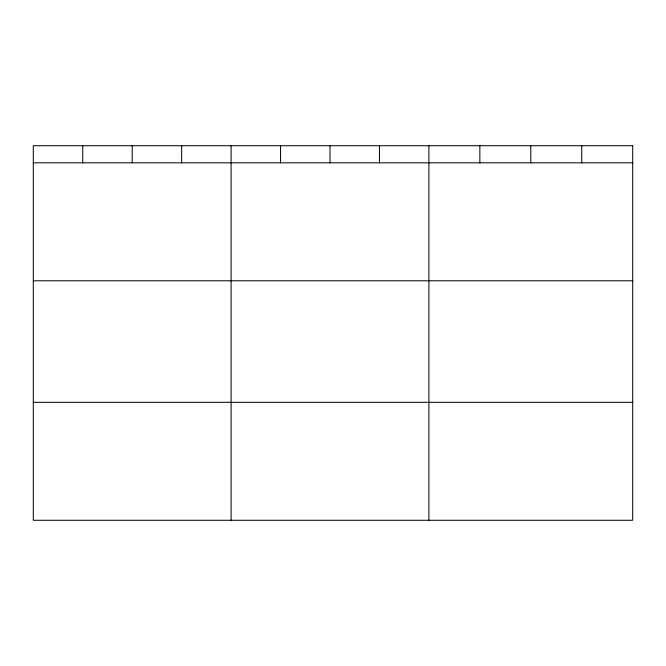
<?xml version="1.0" encoding="UTF-8"?>
<svg xmlns="http://www.w3.org/2000/svg" width="666" height="666" viewBox="0 0 666 666"><rect width="100%" height="100%" fill="white"/><g stroke="black" fill="none" stroke-linecap="round" stroke-linejoin="round"><path stroke-width="1" d="M33.3 162.82L632.7 162.82M33.3 280.786L632.7 280.786M33.3 402.322L632.7 402.322M581.751 145.721L581.751 162.82M530.802 145.721L530.802 162.82M479.853 145.721L479.853 162.82M428.904 145.721L428.904 520.279M379.454 145.721L379.454 162.82M330.003 145.721L330.003 162.82M280.553 145.721L280.553 162.82M231.102 145.721L231.102 520.279M181.651 145.721L181.651 162.82M132.201 145.721L132.201 162.82M82.751 145.721L82.751 162.82M632.7 145.721L33.3 145.721L33.3 520.279L632.7 520.279L632.7 145.721"/></g></svg>
